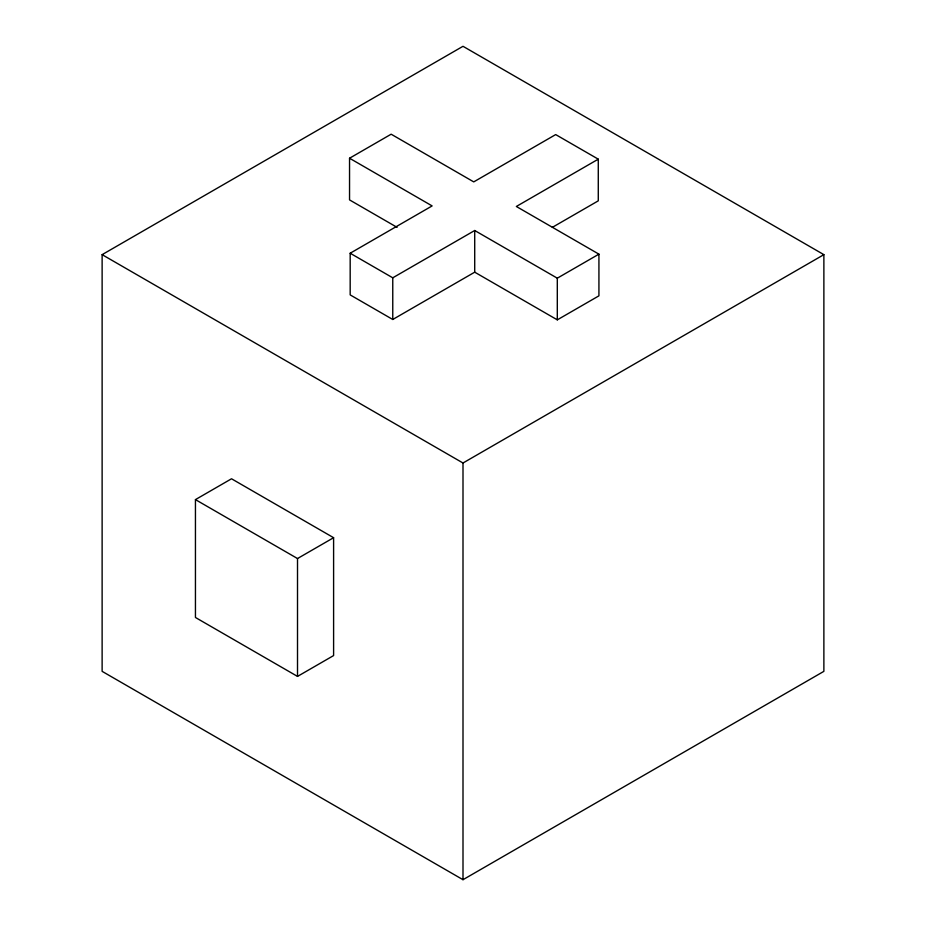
<?xml version="1.0" encoding="UTF-8"?>
<svg xmlns="http://www.w3.org/2000/svg" width="926" height="926" viewBox="0 0 926 926"><rect width="100%" height="100%" fill="white"/><g stroke="black" fill="none" stroke-linecap="round" stroke-linejoin="round"><path stroke-width="1.39" d="M102.126 254.65L463 46.3L823.874 254.65L823.874 671.35L463 879.7L102.126 671.35L102.126 254.65L463 463L823.874 254.65M397.092 227.356L349.542 199.9L349.542 158.23L391.154 134.201L473.742 181.89L555.693 134.583L598.277 159.168L598.277 200.838L552.336 227.356M598.277 159.168L516.338 206.475L598.925 254.152L598.925 295.834L557.302 319.852L474.714 272.175L392.763 319.482L350.178 294.896L350.178 253.226L432.129 205.919L349.542 158.23M350.178 253.226L392.763 277.812L474.714 230.505L557.302 278.182L598.925 254.152M195.444 499.612L231.523 478.777L333.603 537.705L333.603 655.573L297.512 676.408L195.444 617.48L195.444 499.612L297.512 558.54L333.603 537.705M557.302 278.182L557.302 319.852M474.714 230.505L474.714 272.175M463 463L463 879.7M392.763 277.812L392.763 319.482M297.512 558.54L297.512 676.408"/></g></svg>
